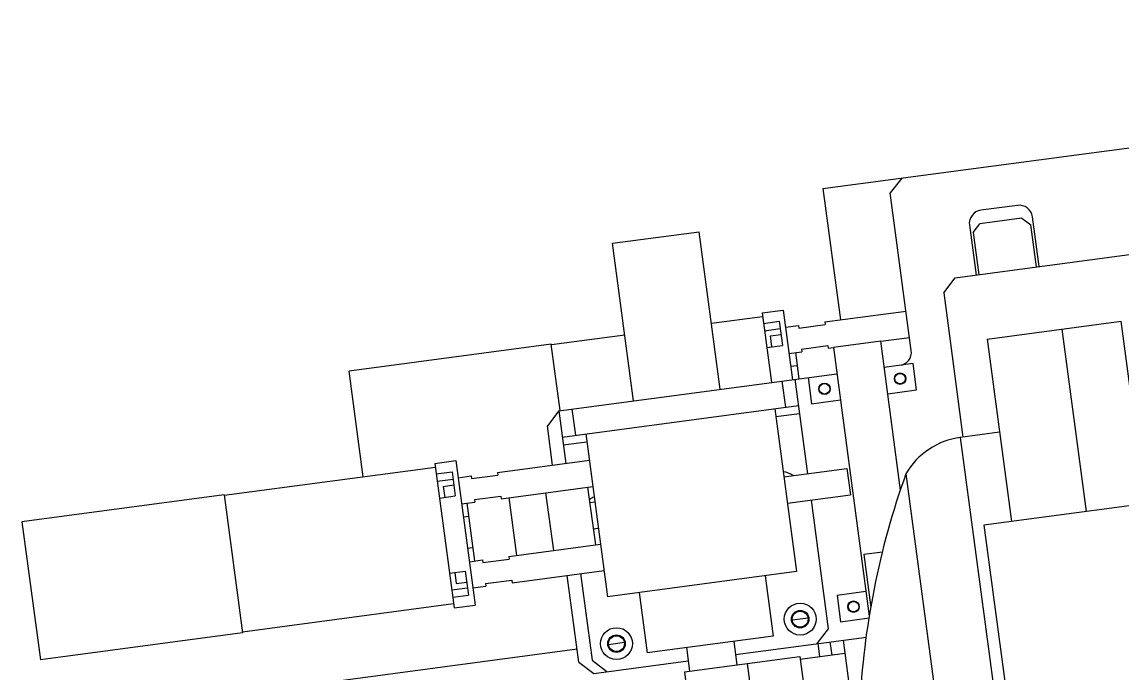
# Model space of a CAD drawing. Extents: x -50 to 48714, y -13211 to 6743.
# Drawn here: x 29261.2 to 29676.6, y 1206.8 to 1453 of the extents above; entities that cross this region are included whole.
import ezdxf

# ---------------------------------------------------------------- set-up
doc = ezdxf.new("R2010")
doc.units = 0
doc.header["$LTSCALE"] = 50
doc.layers.get('0').update_dxf_attribs({"linetype": 'CONTINUOUS'})

# ---------------------------------------------------------------- blocks, each defined once
blk = doc.blocks.new('UE46_HMI$0$OBEN')
at = {"color": 7, "linetype": 'CONTINUOUS'}
for p, q in [((12563.69, 1390.18), (13035.52, 1453.05)), ((12593.43, 1394.14), (12589.13, 1388.52)), ((12563.69, 1390.18), (12570.3, 1340.61)), ((12597.06, 1329.05), (12589.13, 1388.52)), ((12637.17, 1383.83), (12623.3, 1381.98)), ((12645.3, 1360.7), (12642.79, 1379.53)), ((12613.58, 1356.47), (12777.13, 1378.27)), ((12619, 1376.36), (12621.51, 1357.53)), ((12620.39, 1373.52), (12622.97, 1376.89)), ((12638.83, 1379), (12622.97, 1376.89)), ((12638.83, 1379), (12642.2, 1376.43)), ((12644.31, 1360.57), (12642.2, 1376.43)), ((12484.23, 1369.5), (12516.94, 1373.86)), ((12524.86, 1314.38), (12516.94, 1373.86)), ((12620.39, 1373.52), (12622.5, 1357.66)), ((12492.15, 1310.03), (12484.23, 1369.5)), ((12609.28, 1350.85), (12613.58, 1356.47)), ((12609.28, 1350.85), (12616.55, 1296.34)), ((12540.69, 1343.23), (12548.62, 1344.28)), ((12540.69, 1343.23), (12544.19, 1316.96)), ((12548.62, 1344.28), (12552.12, 1318.02)), ((12564.35, 1339.82), (12595.08, 1343.92)), ((12540.89, 1341.74), (12521.56, 1339.17)), ((12541.22, 1339.25), (12547.17, 1340.05)), ((12547.17, 1340.05), (12548.38, 1330.93)), ((12549.48, 1337.84), (12554.44, 1338.5)), ((12554.44, 1338.5), (12554.57, 1337.51)), ((12554.57, 1337.51), (12564.48, 1338.83)), ((12564.35, 1339.82), (12564.48, 1338.83)), ((12625.74, 1333.37), (12676.29, 1340.11)), ((12685.47, 1271.22), (12676.29, 1340.11)), ((12488.85, 1334.81), (12461.09, 1331.11)), ((12541.59, 1336.49), (12547.54, 1337.28)), ((12543.86, 1334.57), (12547.83, 1335.1)), ((12544.42, 1330.41), (12543.86, 1334.57)), ((12585.49, 1332.55), (12596.4, 1334)), ((12663.17, 1268.25), (12653.99, 1337.14)), ((12461.05, 1331.41), (12384.73, 1321.24)), ((12464.4, 1306.33), (12461.05, 1331.41)), ((12542.43, 1330.14), (12548.38, 1330.93)), ((12555.62, 1329.58), (12565.54, 1330.9)), ((12555.62, 1329.58), (12555.76, 1328.59)), ((12565.54, 1330.9), (12565.67, 1329.91)), ((12565.67, 1329.91), (12567.65, 1330.17)), ((12585.49, 1332.55), (12567.65, 1330.17)), ((12567.65, 1330.17), (12581.17, 1228.73)), ((12592.99, 1276.28), (12585.49, 1332.55)), ((12625.74, 1333.37), (12634.92, 1264.48)), ((12550.8, 1327.93), (12555.76, 1328.59)), ((12553.28, 1328.26), (12554.6, 1318.35)), ((12553.94, 1323.3), (12551.46, 1322.97)), ((12597.72, 1324.09), (12586.81, 1322.64)), ((12599.04, 1314.18), (12597.72, 1324.09)), ((12390.05, 1281.29), (12384.73, 1321.24)), ((12463.9, 1306.26), (12568.97, 1320.26)), ((12548.16, 1317.49), (12549.48, 1307.58)), ((12553.11, 1318.15), (12557.87, 1282.46)), ((12558.07, 1318.81), (12559.39, 1308.9)), ((13033.89, 1317.65), (12624.51, 1263.1)), ((12588.14, 1312.73), (12599.04, 1314.18)), ((12559.39, 1308.9), (12570.29, 1310.35)), ((12463.9, 1306.26), (12459.61, 1300.64)), ((12463.9, 1306.26), (12466.54, 1286.43)), ((12465.22, 1296.35), (12554.43, 1308.24)), ((12468.86, 1306.92), (12470.18, 1297.01)), ((12545.51, 1307.05), (12553.7, 1245.59)), ((12545.91, 1304.07), (12554.83, 1305.26)), ((12461.59, 1285.77), (12459.61, 1300.64)), ((12474.14, 1297.54), (12482.33, 1236.08)), ((12630.43, 1298.19), (12615.56, 1296.2)), ((12465.62, 1293.38), (12474.54, 1294.56)), ((12615.56, 1296.2), (12655.18, 998.83)), ((12417.31, 1284.92), (12337.52, 1274.29)), ((12417.11, 1286.41), (12425.04, 1287.46)), ((12417.11, 1286.41), (12424.38, 1231.89)), ((12425.04, 1287.46), (12432.31, 1232.95)), ((12440.77, 1283), (12475.46, 1287.62)), ((12548.95, 1281.28), (12572.74, 1284.45)), ((12572.74, 1284.45), (12574.06, 1274.53)), ((12417.64, 1282.43), (12423.59, 1283.23)), ((12418.01, 1279.66), (12423.96, 1280.45)), ((12423.59, 1283.23), (12424.8, 1274.11)), ((12425.9, 1281.02), (12430.86, 1281.68)), ((12430.86, 1281.68), (12430.99, 1280.69)), ((12430.99, 1280.69), (12440.9, 1282.01)), ((12440.77, 1283), (12440.9, 1282.01)), ((12594.99, 1282.42), (12609.26, 1175.3)), ((12420.28, 1277.75), (12424.25, 1278.28)), ((12420.28, 1277.75), (12420.84, 1273.59)), ((12442.09, 1273.09), (12476.78, 1277.71)), ((12474.8, 1277.45), (12477.71, 1255.64)), ((12337.48, 1274.59), (12261.15, 1264.41)), ((12337.48, 1274.59), (12344.42, 1222.45)), ((12418.86, 1273.32), (12424.8, 1274.11)), ((12427.22, 1271.11), (12432.18, 1271.77)), ((12432.05, 1272.76), (12441.96, 1274.08)), ((12432.05, 1272.76), (12432.18, 1271.77)), ((12441.96, 1274.08), (12442.09, 1273.09)), ((12445.07, 1273.48), (12447.97, 1251.68)), ((12458.94, 1275.33), (12461.85, 1253.53)), ((12477.58, 1271.77), (12475.59, 1271.5)), ((12550.27, 1271.36), (12574.06, 1274.53)), ((12559.19, 1272.55), (12565.66, 1223.98)), ((12429.21, 1271.37), (12432.11, 1249.57)), ((12261.15, 1264.41), (12268.1, 1212.28)), ((12429.87, 1266.42), (12427.88, 1266.15)), ((12624.51, 1263.1), (12655.15, 1033.13)), ((12478.9, 1261.85), (12476.92, 1261.59)), ((12445, 1251.28), (12479.69, 1255.91)), ((12431.45, 1254.52), (12429.47, 1254.26)), ((12445, 1251.28), (12445.13, 1250.29)), ((12586.2, 1252.95), (12579.08, 1252)), ((12579.08, 1252), (12581.74, 1232.05)), ((12430.13, 1249.3), (12435.08, 1249.96)), ((12435.08, 1249.96), (12435.22, 1248.97)), ((12435.22, 1248.97), (12445.13, 1250.29)), ((12422.63, 1244.98), (12428.58, 1245.77)), ((12424.62, 1245.24), (12425.17, 1241.08)), ((12428.58, 1245.77), (12429.8, 1236.66)), ((12436.27, 1241.04), (12446.19, 1242.36)), ((12446.19, 1242.36), (12446.32, 1241.37)), ((12446.32, 1241.37), (12481.01, 1245.99)), ((12471.49, 1211.43), (12467.13, 1244.15)), ((12472.09, 1244.81), (12476.45, 1212.09)), ((12553.7, 1245.59), (12482.33, 1236.08)), ((12541.81, 1244.01), (12544.84, 1221.21)), ((12423.48, 1238.63), (12429.43, 1239.42)), ((12425.17, 1241.08), (12429.14, 1241.6)), ((12431.45, 1239.39), (12436.41, 1240.05)), ((12436.27, 1241.04), (12436.41, 1240.05)), ((12423.85, 1235.86), (12429.8, 1236.66)), ((12494.23, 1237.67), (12497.27, 1214.87)), ((12579.94, 1237.99), (12569.03, 1236.54)), ((12569.03, 1236.54), (12570.35, 1226.62)), ((12424.18, 1233.38), (12344.39, 1222.74)), ((12424.38, 1231.89), (12432.31, 1232.95)), ((12558.06, 1228.01), (12552.11, 1227.22)), ((12570.35, 1226.62), (12581.08, 1228.05)), ((12344.42, 1222.45), (12268.1, 1212.28)), ((12565.66, 1223.98), (12561.36, 1218.36)), ((12488.67, 1218.77), (12482.73, 1217.97)), ((12544.84, 1221.21), (12497.27, 1214.87)), ((12529.98, 1219.23), (12531.16, 1210.3)), ((12530.64, 1214.27), (12580.09, 1220.86)), ((12562.51, 1213.47), (12561.85, 1218.43)), ((12566.32, 1219.02), (12566.98, 1214.07)), ((12571.28, 1219.69), (12574.68, 1194.11)), ((12323.14, 1196.71), (12470.83, 1216.39)), ((12511.34, 1207.66), (12554.95, 1213.47)), ((12512.13, 1216.85), (12513.32, 1207.93)), ((12554.95, 1213.47), (12557.5, 1194.39)), ((12555.09, 1212.48), (12571.94, 1214.73)), ((12471.49, 1211.43), (12477.11, 1207.14)), ((12476.45, 1212.09), (12482.07, 1207.8)), ((12477.11, 1207.14), (12512.79, 1211.89)), ((12538.25, 1187.42), (12535.13, 1210.83)), ((12511.34, 1207.66), (12531.42, 1057))]:
    blk.add_line(p, q, dxfattribs=at)
for centre, radius in [((12592.83, 1318.4), 2.15), ((12592.83, 1318.4), 2), ((12564.28, 1314.59), 2.15), ((12564.28, 1314.59), 2), ((12575.24, 1232.32), 2.15), ((12575.24, 1232.32), 2), ((12555.09, 1227.62), 6), ((12555.09, 1227.62), 3.3), ((12555.09, 1227.62), 3), ((12485.7, 1218.37), 6), ((12485.7, 1218.37), 3.3), ((12485.7, 1218.37), 3)]:
    blk.add_circle(centre, radius, dxfattribs=at)
for centre, radius, start, end in [((12637.83, 1378.87), 5, 7.59, 97.59), ((12623.96, 1377.02), 5, 97.59, -172.41), ((12592.1, 1328.39), 5, -82.41, 7.59), ((12619.26, 1268.45), 28, 97.59, 150.0763), ((12548.48, 1277.18), 6, 49.4327, 87.9511), ((12880.21, 1180.14), 303, 160.273, 177.2856), ((12479.1, 1267.93), 6, 107.2289, 127.801)]:
    blk.add_arc(centre, radius, start, end, dxfattribs=at)
blk = doc.blocks.new('UE46_HMI$0$REFOKUSSIERSPIE')
blk.add_blockref('UE46_HMI$0$OBEN', (0, 0))
blk = doc.blocks.new('UE46_HMI')
blk.add_blockref('UE46_HMI$0$REFOKUSSIERSPIE', (0, -0.07))

msp = doc.modelspace()

# ---------------------------------------------------------------- block references
msp.add_blockref('UE46_HMI', (17000, 0))

doc.saveas('drawing.dxf')
